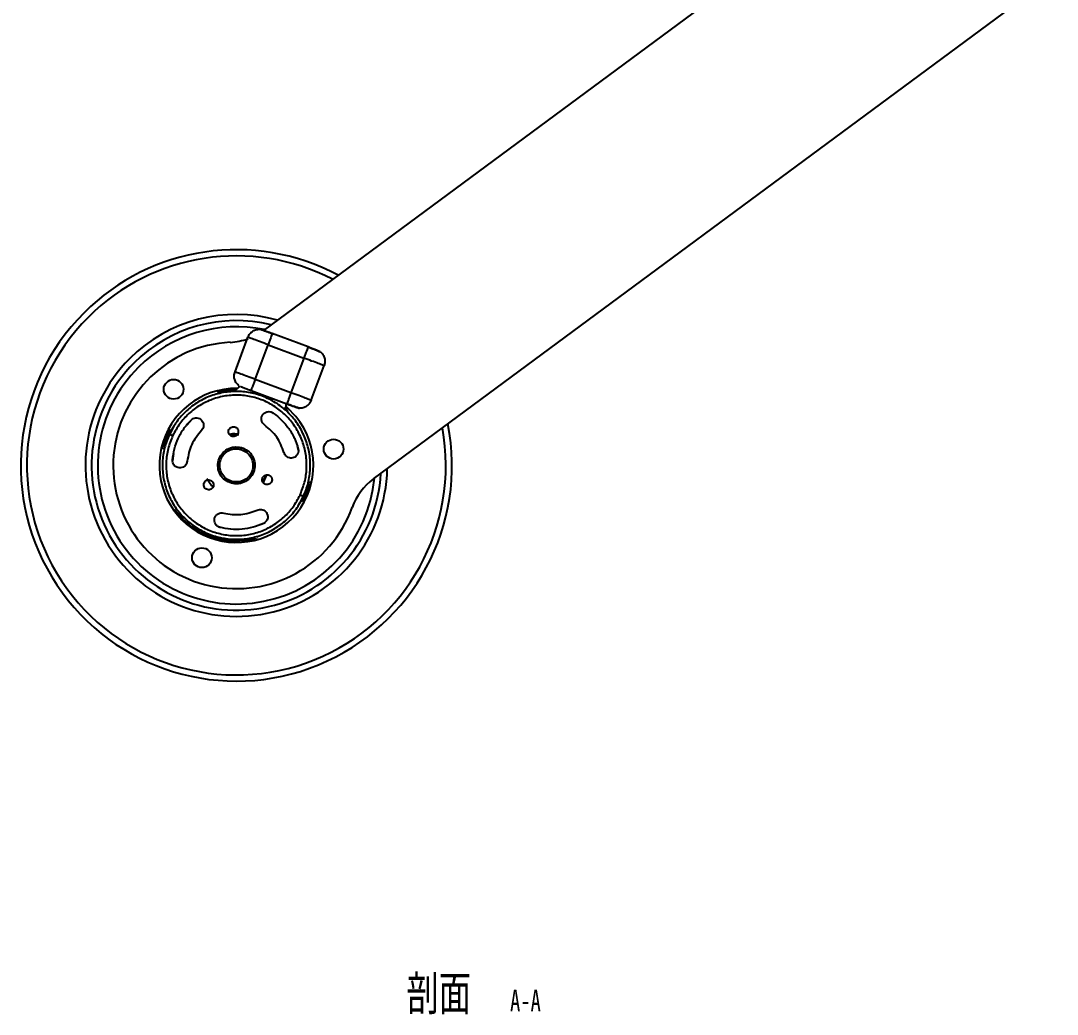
# Model space of a CAD drawing. Header units: millimetres. Extents: x -1 to 366, y 0 to 340.
# Drawn here: x 179.4 to 347.6, y 0 to 161.2 of the extents above; entities that cross this region are included whole.
import ezdxf

# ---------------------------------------------------------------- set-up
doc = ezdxf.new("R2010")
doc.units = ezdxf.units.MM
doc.styles.add('SLDTEXTSTYLE1', font='TXT', dxfattribs={"width": 0.75, "bigfont": 'bigfont'})
doc.styles.add('SLDTEXTSTYLE3', font='TXT', dxfattribs={"width": 0.7})

msp = doc.modelspace()

# ---------------------------------------------------------------- linework, layer by layer
at = {"color": 7, "linetype": 'Continuous', "lineweight": 25}
for p, q in [((329.8, 193.04), (218.81, 110.98)), ((236.64, 86.86), (347.63, 168.91)), ((214.17, 104.25), (216.27, 109.87)), ((220.22, 110.45), (220.19, 110.47)), ((220.19, 110.47), (220.22, 110.46)), ((226.03, 108.28), (220.22, 110.45)), ((217.44, 103.02), (219.55, 108.64)), ((219.55, 108.64), (225.35, 106.47)), ((226.17, 108.23), (226.03, 108.28)), ((226.03, 108.28), (226.17, 108.23)), ((225.35, 106.47), (223.25, 100.85)), ((228.04, 107.48), (228.04, 107.48)), ((226.53, 99.63), (228.63, 105.25)), ((223.25, 100.85), (217.44, 103.02)), ((211.37, 100.99), (211.4, 100.89)), ((211.44, 101), (211.53, 101.03)), ((211.44, 101), (211.47, 100.91)), ((211.53, 101.03), (211.55, 100.93)), ((211.56, 101.03), (211.58, 100.94)), ((211.59, 100.94), (211.57, 101.03)), ((211.98, 101.12), (211.94, 101.12)), ((212.23, 101.17), (212.22, 101.17)), ((212.55, 101.22), (212.57, 101.23)), ((212.65, 101.24), (212.72, 101.25)), ((213.04, 101.29), (213.12, 101.3)), ((216.73, 101.23), (216.77, 101.22)), ((216.77, 101.22), (222.58, 99.04)), ((220.44, 97.51), (220.2, 97.65)), ((222.49, 98.32), (222.24, 98.53)), ((222.48, 98.33), (222.42, 98.25)), ((222.51, 98.31), (222.44, 98.23)), ((222.47, 98.48), (222.45, 99)), ((222.47, 98.48), (222.45, 99)), ((222.71, 98.99), (222.57, 99.04)), ((222.58, 99.04), (222.71, 98.99)), ((222.65, 98.04), (222.72, 98.11)), ((224.62, 98.33), (224.62, 98.33)), ((207.15, 96.5), (206.35, 95.6)), ((203.13, 93.21), (203.83, 94.66)), ((203.18, 93.19), (204.16, 95.23)), ((208.97, 95.06), (208.73, 94.71)), ((202.96, 92.56), (203.13, 93.21)), ((203.18, 93.19), (203.13, 93.21)), ((204.05, 93.87), (203.51, 94.12)), ((204.21, 91), (204.04, 89.81)), ((215.12, 91.66), (215.2, 91.95)), ((224.46, 91.46), (224.29, 92.11)), ((206.42, 89.75), (206.31, 89.35)), ((219.29, 87.52), (218.73, 86.29)), ((219.29, 87.52), (218.73, 86.29)), ((209.93, 86.45), (209.61, 86.89)), ((213.58, 86.17), (213.66, 86.46)), ((225.6, 84.93), (224.62, 82.89)), ((225.27, 84), (224.73, 84.25)), ((225.65, 84.92), (224.95, 83.46)), ((225.65, 84.92), (225.6, 84.93)), ((225.84, 85.65), (225.65, 84.92)), ((204.44, 81.83), (204.53, 81.89)), ((204.8, 81.36), (204.81, 81.34)), ((204.83, 81.32), (204.91, 81.39)), ((204.85, 81.29), (204.92, 81.22)), ((205.21, 80.88), (205.42, 80.65)), ((205.23, 80.86), (205.3, 80.92)), ((205.42, 80.65), (205.49, 80.71)), ((205.89, 80.17), (205.96, 80.24)), ((206.24, 79.86), (206.28, 79.82)), ((206.33, 79.78), (206.6, 79.55)), ((206.33, 79.77), (206.65, 79.51)), ((206.39, 79.72), (206.45, 79.8)), ((206.53, 79.61), (206.64, 79.51)), ((206.6, 79.55), (206.66, 79.62)), ((211.56, 79.09), (211.83, 78.99)), ((218.32, 79.47), (219.04, 79.82)), ((207.41, 79.06), (207.35, 78.98)), ((207.35, 78.98), (207.47, 78.89)), ((207.53, 78.97), (207.47, 78.89)), ((207.47, 78.89), (207.62, 78.79)), ((207.62, 78.79), (207.68, 78.87)), ((207.64, 78.78), (207.73, 78.72)), ((207.76, 78.82), (207.71, 78.74)), ((207.71, 78.74), (207.73, 78.72)), ((207.78, 78.81), (207.73, 78.72)), ((207.85, 78.76), (207.8, 78.68)), ((207.98, 78.68), (207.93, 78.6)), ((207.93, 78.6), (208.11, 78.48)), ((208.17, 78.57), (208.11, 78.48)), ((208.11, 78.48), (208.42, 78.32)), ((208.18, 78.45), (208.5, 78.27)), ((209, 78.01), (209.19, 77.92)), ((209.45, 77.8), (209.48, 77.79)), ((209.48, 77.79), (209.51, 77.77)), ((209.76, 77.67), (209.81, 77.65)), ((210.61, 77.36), (210.5, 77.4)), ((210.88, 77.27), (210.92, 77.26)), ((210.92, 77.26), (210.93, 77.26)), ((210.93, 77.26), (210.93, 77.26)), ((210.97, 77.25), (211.01, 77.24)), ((211.01, 77.24), (211.05, 77.22)), ((211.28, 77.16), (211.34, 77.15)), ((211.77, 77.05), (211.79, 77.04)), ((211.84, 77.03), (211.9, 77.02)), ((211.92, 77.01), (211.94, 77.11)), ((211.95, 77.01), (212.02, 76.99)), ((212.07, 77.09), (212.05, 76.99)), ((212.1, 76.98), (212.12, 77.08)), ((212.25, 76.95), (212.26, 76.95)), ((212.81, 76.97), (212.79, 76.87)), ((213.62, 76.81), (213.46, 76.82)), ((213.47, 76.8), (213.48, 76.9)), ((213.53, 76.79), (213.54, 76.89)), ((213.62, 76.79), (213.62, 76.89)), ((213.62, 76.79), (213.63, 76.79)), ((213.64, 76.89), (213.63, 76.79)), ((213.65, 76.89), (213.65, 76.79)), ((213.65, 76.79), (215, 76.78)), ((214.56, 76.76), (214.06, 76.77)), ((214.79, 76.77), (214.98, 76.78)), ((214.99, 76.78), (214.99, 76.78)), ((215, 76.78), (215, 76.88)), ((215.25, 76.89), (215.25, 76.79)), ((215.25, 76.79), (215.45, 76.81)), ((215.45, 76.81), (215.44, 76.91)), ((215.65, 76.83), (215.45, 76.81)), ((215.65, 76.83), (215.64, 76.93)), ((216.35, 76.92), (215.65, 76.83)), ((216.34, 77.02), (216.35, 76.92)), ((216.35, 76.92), (216.4, 76.93)), ((216.4, 76.93), (216.39, 77.03)), ((217.11, 77.07), (216.4, 76.93)), ((216.43, 76.93), (216.53, 76.95)), ((216.53, 76.95), (216.66, 76.97)), ((216.8, 77), (216.97, 77.04)), ((217.11, 77.07), (217.09, 77.17)), ((217.3, 77.11), (217.11, 77.07)), ((217.28, 77.21), (217.3, 77.11)), ((217.3, 77.11), (217.49, 77.16)), ((217.42, 77.14), (217.46, 77.15)), ((217.49, 77.16), (217.47, 77.26)), ((217.72, 77.33), (217.75, 77.23))]:
    msp.add_line(p, q, dxfattribs=at)
at = {"color": 7, "linetype": 'Continuous', "lineweight": 25, "flags": 128}
msp.add_lwpolyline([(224.04, 97.01), (222.71, 98.39), (222.59, 98.5)], dxfattribs=at)
at = {"color": 7, "linetype": 'Continuous', "lineweight": 25}
for centre in [(204.21, 101.41), (230.17, 91.7), (208.79, 74.08)]:
    msp.add_circle(centre, 1.6, dxfattribs=at)
for centre, radius, start, end in [((214.39, 89.06), 35, 61.8528, 134.9485), ((214.39, 89.06), 34, 62.6548, 134.9485), ((214.39, 89.06), 35, 134.9485, 11.0989), ((214.39, 89.06), 34, 134.9485, 10.2969), ((214.39, 89.06), 24.5, 74.2279, 134.9485), ((214.39, 89.06), 23.5, 76.1409, 134.9485), ((214.39, 89.06), 22.5, 78.2862, 134.9485), ((212.86, 119.02), 10, 272.9185, 290.2697), ((214.39, 89.06), 20, 92.9185, 340.0332), ((214.39, 89.06), 24.5, 134.9485, 358.7239), ((214.39, 89.06), 23.5, 134.9485, 356.8108), ((214.39, 89.06), 22.5, 134.9485, 354.6655), ((214.39, 89.06), 12.5, 89.4839, 39.4991), ((242.59, 78.82), 10, 126.4759, 160.0332)]:
    msp.add_arc(centre, radius, start, end, dxfattribs=at)
for points in [[(216.27, 109.87), (216.36, 110.06), (216.55, 110.45), (217.05, 110.88), (217.65, 111.15), (218.08, 111.16), (218.3, 111.16)], [(219.55, 108.64), (219.12, 108.8), (218.26, 109.13), (217.17, 109.53), (216.41, 109.81), (216.32, 109.85), (216.27, 109.87)], [(220.22, 110.45), (220.19, 110.38), (220.14, 110.24), (219.98, 109.8), (219.77, 109.26), (219.62, 108.85), (219.55, 108.64)], [(226.03, 108.28), (226, 108.21), (225.95, 108.07), (225.79, 107.63), (225.58, 107.09), (225.43, 106.68), (225.35, 106.47)], [(228.63, 105.25), (228.58, 105.27), (228.48, 105.3), (227.73, 105.59), (226.64, 105.99), (225.78, 106.31), (225.35, 106.47)], [(228.04, 107.48), (228.19, 107.34), (228.48, 107.05), (228.72, 106.47), (228.8, 105.84), (228.69, 105.45), (228.63, 105.25)], [(214.85, 101.94), (214.69, 102.09), (214.37, 102.38), (214.09, 102.97), (214, 103.62), (214.11, 104.04), (214.17, 104.25)], [(217.44, 103.02), (217.01, 103.18), (216.15, 103.51), (215.07, 103.91), (214.31, 104.19), (214.21, 104.23), (214.17, 104.25)], [(217.44, 103.02), (217.37, 102.82), (217.21, 102.41), (217.01, 101.87), (216.85, 101.43), (216.79, 101.29), (216.77, 101.22)], [(225.27, 84), (225.56, 84.73), (226.14, 86.19), (226.45, 88.55), (226.33, 90.91), (225.73, 93.2), (224.71, 95.34), (223.29, 97.23), (221.52, 98.81), (219.48, 100.01), (217.25, 100.8), (214.91, 101.13), (212.54, 101), (210.25, 100.41), (208.11, 99.38), (206.23, 97.96), (204.62, 96.2), (203.88, 94.82), (203.51, 94.12)], [(224.73, 84.25), (225, 84.95), (225.56, 86.34), (225.85, 88.58), (225.73, 90.82), (225.17, 93), (224.19, 95.02), (222.84, 96.82), (221.17, 98.32), (219.23, 99.47), (217.11, 100.21), (214.88, 100.53), (212.63, 100.4), (210.46, 99.84), (208.43, 98.87), (206.64, 97.51), (205.11, 95.85), (204.41, 94.53), (204.05, 93.87)], [(223.25, 100.85), (223.18, 100.65), (223.02, 100.24), (222.82, 99.69), (222.66, 99.26), (222.6, 99.12), (222.58, 99.04)], [(226.53, 99.63), (226.48, 99.65), (226.38, 99.68), (225.62, 99.97), (224.54, 100.37), (223.68, 100.69), (223.25, 100.85)], [(226.53, 99.63), (226.44, 99.44), (226.26, 99.07), (225.8, 98.65), (225.23, 98.37), (224.82, 98.34), (224.62, 98.33)], [(218.97, 95.62), (218.85, 95.73), (218.62, 95.93), (218.45, 96.39), (218.46, 96.87), (218.65, 97.31), (219, 97.64), (219.44, 97.81), (219.93, 97.81), (220.21, 97.66), (220.35, 97.59)], [(220.35, 97.59), (220.83, 97.22), (221.78, 96.47), (222.94, 95.06), (223.87, 93.49), (224.25, 92.34), (224.43, 91.76)], [(223, 97.42), (222.87, 97.57), (222.61, 97.89), (222.52, 98.28), (222.47, 98.48)], [(223, 97.42), (222.87, 97.57), (222.61, 97.89), (222.52, 98.28), (222.47, 98.48)], [(204.03, 89.96), (204.11, 90.56), (204.28, 91.76), (204.92, 93.47), (205.81, 95.06), (206.62, 95.96), (207.03, 96.41)], [(207.03, 96.41), (207.14, 96.5), (207.36, 96.68), (207.77, 96.78), (208.19, 96.75), (208.58, 96.57), (208.88, 96.27), (209.06, 95.88), (209.1, 95.45), (209.01, 95.19), (208.97, 95.06)], [(203.58, 94.98), (203.57, 94.95), (203.55, 94.9), (203.41, 94.52), (203.2, 93.98), (203.04, 93.55), (202.96, 93.34)], [(208.73, 94.71), (208.12, 93.99), (206.92, 92.54), (206.59, 90.68), (206.42, 89.75)], [(214.63, 94.2), (214.58, 94.11), (214.47, 93.93), (214.19, 93.77), (213.87, 93.72), (213.56, 93.8), (213.3, 93.99), (213.14, 94.26), (213.08, 94.58), (213.15, 94.78), (213.18, 94.88)], [(213.18, 94.88), (213.24, 94.97), (213.35, 95.15), (213.63, 95.31), (213.94, 95.36), (214.25, 95.29), (214.51, 95.1), (214.68, 94.82), (214.73, 94.5), (214.66, 94.3), (214.63, 94.2)], [(222.12, 91.14), (221.79, 92.03), (221.14, 93.8), (219.69, 95.01), (218.97, 95.62)], [(202.96, 93.34), (202.88, 93.12), (202.72, 92.69), (202.52, 92.15), (202.38, 91.77), (202.36, 91.72), (202.35, 91.7)], [(203.51, 94.12), (203.22, 93.39), (202.64, 91.93), (202.33, 89.58), (202.45, 87.22), (203.05, 84.92), (204.07, 82.79), (205.49, 80.9), (207.26, 79.32), (209.3, 78.11), (211.53, 77.33), (213.87, 77), (216.24, 77.13), (218.53, 77.72), (220.67, 78.74), (222.55, 80.17), (224.16, 81.92), (224.9, 83.31), (225.27, 84)], [(204.05, 93.87), (203.78, 93.18), (203.23, 91.79), (202.93, 89.55), (203.05, 87.31), (203.61, 85.13), (204.59, 83.1), (205.94, 81.3), (207.61, 79.8), (209.55, 78.66), (211.67, 77.92), (213.9, 77.6), (216.15, 77.72), (218.32, 78.29), (220.35, 79.26), (222.14, 80.61), (223.67, 82.28), (224.37, 83.6), (224.73, 84.25)], [(213.58, 86.17), (213.22, 86.32), (212.48, 86.62), (211.71, 87.56), (211.33, 88.69), (211.43, 89.89), (211.97, 90.96), (212.88, 91.74), (214.03, 92.14), (214.81, 92.01), (215.2, 91.95)], [(213.66, 86.46), (213.33, 86.6), (212.68, 86.87), (211.98, 87.71), (211.64, 88.73), (211.72, 89.81), (212.21, 90.77), (213.03, 91.47), (214.06, 91.83), (214.77, 91.72), (215.12, 91.66)], [(215.2, 91.95), (215.56, 91.8), (216.3, 91.51), (217.07, 90.57), (217.45, 89.43), (217.35, 88.23), (216.81, 87.16), (215.9, 86.39), (214.75, 85.99), (213.97, 86.11), (213.58, 86.17)], [(215.12, 91.66), (215.45, 91.53), (216.1, 91.26), (216.8, 90.42), (217.14, 89.4), (217.06, 88.32), (216.57, 87.35), (215.75, 86.65), (214.72, 86.29), (214.01, 86.41), (213.66, 86.46)], [(224.36, 90.95), (224.3, 90.84), (224.18, 90.63), (223.88, 90.4), (223.54, 90.26), (223.17, 90.24), (222.81, 90.33), (222.49, 90.52), (222.24, 90.8), (222.16, 91.03), (222.12, 91.14)], [(224.43, 91.76), (224.46, 91.62), (224.51, 91.35), (224.41, 91.08), (224.36, 90.95)], [(206.31, 89.35), (206.24, 89.23), (206.1, 88.99), (205.74, 88.75), (205.33, 88.64), (204.91, 88.67), (204.52, 88.85), (204.22, 89.15), (204.04, 89.54), (204.03, 89.82), (204.03, 89.96)], [(218.65, 87.08), (218.71, 87.17), (218.82, 87.35), (219.1, 87.51), (219.41, 87.56), (219.72, 87.49), (219.98, 87.3), (220.15, 87.03), (220.2, 86.71), (220.14, 86.51), (220.1, 86.41)], [(210.61, 85.57), (210.56, 85.48), (210.45, 85.3), (210.17, 85.13), (209.85, 85.08), (209.54, 85.16), (209.28, 85.35), (209.12, 85.62), (209.06, 85.94), (209.13, 86.14), (209.16, 86.24)], [(209.16, 86.24), (209.22, 86.33), (209.33, 86.51), (209.61, 86.67), (209.92, 86.72), (210.23, 86.65), (210.49, 86.46), (210.66, 86.19), (210.71, 85.87), (210.65, 85.67), (210.61, 85.57)], [(220.1, 86.41), (220.05, 86.32), (219.94, 86.14), (219.66, 85.97), (219.34, 85.92), (219.03, 86), (218.77, 86.19), (218.61, 86.46), (218.55, 86.78), (218.62, 86.98), (218.65, 87.08)], [(225.82, 84.79), (225.9, 85.01), (226.06, 85.43), (226.26, 85.98), (226.4, 86.36), (226.42, 86.41), (226.43, 86.43)], [(225.2, 83.15), (225.21, 83.18), (225.23, 83.23), (225.37, 83.6), (225.58, 84.15), (225.74, 84.58), (225.82, 84.79)], [(211.71, 79.02), (211.56, 79.07), (211.27, 79.19), (210.95, 79.56), (210.8, 80.01), (210.83, 80.49), (211.04, 80.92), (211.4, 81.24), (211.86, 81.4), (212.17, 81.36), (212.33, 81.33)], [(212.33, 81.33), (213.26, 81.17), (215.12, 80.85), (216.89, 81.5), (217.78, 81.82)], [(217.78, 81.82), (217.89, 81.86), (218.12, 81.94), (218.5, 81.93), (218.85, 81.81), (219.15, 81.59), (219.37, 81.29), (219.48, 80.94), (219.5, 80.57), (219.42, 80.34), (219.37, 80.22)], [(218.79, 79.64), (218.23, 79.41), (217.11, 78.96), (215.31, 78.66), (213.49, 78.63), (212.3, 78.89), (211.71, 79.02)], [(219.37, 80.22), (219.3, 80.1), (219.16, 79.86), (218.92, 79.71), (218.79, 79.64)], [(208.48, 78.25), (208.5, 78.24), (208.55, 78.22), (208.93, 78.08), (209.47, 77.88), (209.9, 77.72), (210.12, 77.64)], [(210.12, 77.64), (210.33, 77.56), (210.76, 77.39), (211.3, 77.19), (211.68, 77.05), (211.73, 77.03), (211.76, 77.02)]]:
    msp.add_open_spline(points, degree=3, dxfattribs=at)
for points, knots in [([(220.19, 110.47), (220.04, 110.52), (219.76, 110.62), (219.3, 110.79), (218.9, 110.94), (218.6, 111.05), (218.36, 111.14), (218.32, 111.15), (218.3, 111.16)], [0, 0, 0, 0, 0.147042, 0.279731, 0.500428, 0.628904, 0.755239, 1, 1, 1, 1]), ([(218.3, 111.16), (218.32, 111.15), (218.36, 111.14), (218.6, 111.05), (218.88, 110.95), (219.25, 110.81), (219.71, 110.64), (220.02, 110.53), (220.19, 110.47)], [0, 0, 0, 0, 0.2400005, 0.3675091, 0.4995351, 0.6890502, 0.8296194, 1, 1, 1, 1]), ([(228.04, 107.48), (228.01, 107.49), (227.97, 107.51), (227.74, 107.6), (227.45, 107.72), (227.06, 107.87), (226.6, 108.06), (226.32, 108.17), (226.17, 108.23)], [0, 0, 0, 0, 0.243311, 0.370145, 0.499641, 0.712322, 0.847331, 1, 1, 1, 1]), ([(226.17, 108.23), (226.32, 108.17), (226.61, 108.06), (227.07, 107.87), (227.45, 107.72), (227.74, 107.6), (227.97, 107.51), (228.01, 107.49), (228.04, 107.48)], [0, 0, 0, 0, 0.158252, 0.295227, 0.500383, 0.630724, 0.757841, 1, 1, 1, 1]), ([(214.26, 101.36), (214.05, 101.35), (213.57, 101.35), (212.8, 101.27), (212.24, 101.18), (211.89, 101.11), (211.64, 101.05), (211.6, 101.04), (211.57, 101.03)], [0, 0, 0, 0, 0.1685688, 0.3769728, 0.5848002, 0.692147, 0.7931516, 1, 1, 1, 1]), ([(211.59, 101.04), (211.6, 101.04), (211.62, 101.05), (211.64, 101.05), (211.65, 101.05), (211.66, 101.06), (211.66, 101.06), (211.66, 101.06)], [0, 0, 0, 0, 0.292688, 0.502391, 0.608765, 0.722175, 1, 1, 1, 1]), ([(212.35, 101.19), (212.35, 101.19), (212.35, 101.19), (212.36, 101.19), (212.37, 101.2), (212.39, 101.2), (212.41, 101.2), (212.42, 101.2)], [0, 0, 0, 0, 0.243292, 0.353477, 0.463154, 0.702737, 1, 1, 1, 1]), ([(214.87, 101.93), (214.85, 101.9), (214.74, 101.69), (214.42, 101.4), (213.93, 101.11), (213.56, 101.05), (213.37, 101.02)], [0, 0, 0, 0, 0.072792, 0.381861, 0.690931, 1, 1, 1, 1]), ([(214.87, 101.93), (214.85, 101.9), (214.74, 101.69), (214.42, 101.4), (213.93, 101.11), (213.56, 101.05), (213.37, 101.02)], [0, 0, 0, 0, 0.072792, 0.381861, 0.690931, 1, 1, 1, 1]), ([(213.74, 101.35), (213.82, 101.35), (213.94, 101.36), (214.07, 101.36), (214.17, 101.36), (214.23, 101.36), (214.24, 101.36), (214.24, 101.36)], [0, 0, 0, 0, 0.250412, 0.375461, 0.501029, 0.750048, 1, 1, 1, 1]), ([(215.07, 101.86), (215.1, 101.85), (215.18, 101.82), (215.45, 101.71), (215.84, 101.57), (216.31, 101.39), (216.59, 101.28), (216.73, 101.23)], [0, 0, 0, 0, 0.091397, 0.27703, 0.595847, 0.787549, 1, 1, 1, 1]), ([(222.71, 98.99), (222.87, 98.94), (223.15, 98.84), (223.62, 98.67), (224.02, 98.54), (224.31, 98.43), (224.55, 98.35), (224.59, 98.34), (224.62, 98.33)], [0, 0, 0, 0, 0.152667, 0.287678, 0.500381, 0.629865, 0.756691, 1, 1, 1, 1]), ([(224.62, 98.33), (224.59, 98.34), (224.55, 98.35), (224.31, 98.43), (224.02, 98.53), (223.63, 98.67), (223.16, 98.83), (222.87, 98.94), (222.71, 98.99)], [0, 0, 0, 0, 0.2421577, 0.3692797, 0.4996301, 0.7047694, 0.841743, 1, 1, 1, 1]), ([(213.26, 94.09), (213.35, 94.13), (213.83, 94.33), (214.36, 94.23), (214.79, 94.15)], [0, 0, 0, 0, 0.186603, 1, 1, 1, 1]), ([(213.26, 94.09), (213.35, 94.13), (213.83, 94.33), (214.36, 94.23), (214.79, 94.15)], [0, 0, 0, 0, 0.186603, 1, 1, 1, 1]), ([(214.81, 94.01), (214.61, 94.06), (214.14, 94.18), (213.68, 94.02), (213.42, 93.92)], [0, 0, 0, 0, 0.4270545, 1, 1, 1, 1]), ([(218.62, 86.49), (218.84, 86.74), (219.1, 87.05), (219.15, 87.43), (219.15, 87.5)], [0, 0, 0, 0, 0.81766, 1, 1, 1, 1]), ([(210.76, 85.48), (210.45, 85.73), (210.04, 86.06), (209.88, 86.56), (209.84, 86.69)], [0, 0, 0, 0, 0.734609, 1, 1, 1, 1]), ([(210.76, 85.48), (210.45, 85.73), (210.04, 86.06), (209.88, 86.56), (209.84, 86.69)], [0, 0, 0, 0, 0.734609, 1, 1, 1, 1]), ([(204.83, 81.32), (204.78, 81.39), (204.68, 81.52), (204.57, 81.66), (204.5, 81.74), (204.46, 81.81), (204.45, 81.82), (204.44, 81.83)], [0, 0, 0, 0, 0.25079, 0.500848, 0.629444, 0.75134, 1, 1, 1, 1]), ([(205.23, 80.86), (205.22, 80.86), (205.21, 80.87), (205.13, 80.96), (205.05, 81.06), (204.96, 81.17), (204.88, 81.26), (204.83, 81.32)], [0, 0, 0, 0, 0.24882, 0.498079, 0.625449, 0.74929, 1, 1, 1, 1]), ([(205, 81.12), (205, 81.12), (205, 81.11), (205.01, 81.11), (205.02, 81.1), (205.02, 81.09), (205.03, 81.09)], [0, 0, 0, 0, 0.262065, 0.505273, 0.745713, 1, 1, 1, 1]), ([(205.89, 80.17), (205.83, 80.23), (205.74, 80.32), (205.63, 80.43), (205.56, 80.51), (205.5, 80.57), (205.44, 80.63), (205.43, 80.64), (205.42, 80.65)], [0, 0, 0, 0, 0.25058, 0.37537, 0.501473, 0.62901, 0.751678, 1, 1, 1, 1]), ([(205.55, 80.51), (205.55, 80.52), (205.53, 80.53), (205.53, 80.53), (205.53, 80.53)], [0, 0, 0, 0, 0.143302, 1, 1, 1, 1]), ([(205.57, 80.49), (205.57, 80.49), (205.55, 80.51), (205.55, 80.51), (205.55, 80.51)], [0, 0, 0, 0, 0.323589, 1, 1, 1, 1]), ([(205.71, 80.35), (205.71, 80.35), (205.69, 80.36), (205.68, 80.38), (205.66, 80.4), (205.66, 80.4), (205.66, 80.4)], [0, 0, 0, 0, 0.036598, 0.354203, 0.657327, 1, 1, 1, 1]), ([(206.39, 79.72), (206.37, 79.74), (206.34, 79.76), (206.25, 79.84), (206.15, 79.93), (206.04, 80.03), (205.95, 80.11), (205.89, 80.17)], [0, 0, 0, 0, 0.255533, 0.501681, 0.62378, 0.748014, 1, 1, 1, 1]), ([(207.35, 78.98), (207.18, 79.1), (206.96, 79.26), (206.74, 79.43), (206.66, 79.5), (206.61, 79.54), (206.6, 79.54), (206.6, 79.55)], [0, 0, 0, 0, 0.501289, 0.626366, 0.751201, 0.867857, 1, 1, 1, 1]), ([(207.73, 78.72), (207.74, 78.72), (207.76, 78.71), (207.79, 78.69), (207.8, 78.68)], [0, 0, 0, 0, 0.493581, 1, 1, 1, 1]), ([(207.8, 78.68), (207.82, 78.67), (207.86, 78.64), (207.9, 78.61), (207.93, 78.6)], [0, 0, 0, 0, 0.471165, 1, 1, 1, 1]), ([(207.96, 78.58), (207.96, 78.58), (207.96, 78.58), (207.96, 78.58), (207.97, 78.57), (207.98, 78.56), (208.01, 78.55), (208.02, 78.54), (208.03, 78.53)], [0, 0, 0, 0, 0.132267, 0.251812, 0.360122, 0.457719, 0.693239, 1, 1, 1, 1]), ([(208.71, 78.15), (208.72, 78.15), (208.74, 78.14), (208.76, 78.13), (208.78, 78.12), (208.78, 78.12), (208.78, 78.12)], [0, 0, 0, 0, 0.250455, 0.492211, 0.738008, 1, 1, 1, 1]), ([(209.75, 77.67), (209.67, 77.7), (209.52, 77.77), (209.36, 77.84), (209.26, 77.88), (209.18, 77.92), (209.17, 77.92), (209.17, 77.93)], [0, 0, 0, 0, 0.25079, 0.500848, 0.629444, 0.75134, 1, 1, 1, 1]), ([(210.32, 77.46), (210.31, 77.46), (210.3, 77.46), (210.18, 77.5), (210.07, 77.55), (209.93, 77.6), (209.82, 77.64), (209.75, 77.67)], [0, 0, 0, 0, 0.2488196, 0.4980789, 0.6254485, 0.7492902, 1, 1, 1, 1]), ([(211.26, 77.17), (211.21, 77.18), (211.09, 77.21), (210.94, 77.26), (210.81, 77.3), (210.69, 77.33), (210.6, 77.36), (210.6, 77.36), (210.59, 77.36)], [0, 0, 0, 0, 0.1255834, 0.2487907, 0.3713442, 0.5011323, 0.7503244, 1, 1, 1, 1]), ([(212.79, 76.87), (212.74, 76.88), (212.62, 76.89), (212.46, 76.92), (212.33, 76.94), (212.2, 76.96), (212.11, 76.98), (212.11, 76.98), (212.1, 76.98)], [0, 0, 0, 0, 0.125583, 0.248791, 0.371344, 0.501132, 0.750324, 1, 1, 1, 1]), ([(212.27, 76.95), (212.27, 76.95), (212.25, 76.95), (212.25, 76.95), (212.25, 76.95)], [0, 0, 0, 0, 0.4920144, 1, 1, 1, 1]), ([(213.47, 76.8), (213.46, 76.8), (213.46, 76.8), (213.38, 76.8), (213.26, 76.82), (213.13, 76.83), (212.97, 76.85), (212.85, 76.86), (212.79, 76.87)], [0, 0, 0, 0, 0.249746, 0.499009, 0.629902, 0.749087, 0.874364, 1, 1, 1, 1]), ([(214.06, 76.77), (213.97, 76.77), (213.83, 76.78), (213.69, 76.78), (213.68, 76.78), (213.68, 76.78)], [0, 0, 0, 0, 0.501211, 0.750847, 1, 1, 1, 1]), ([(214.31, 76.76), (214.25, 76.76), (214.14, 76.77), (213.99, 76.77), (213.9, 76.77), (213.86, 76.77), (213.86, 76.77), (213.86, 76.77)], [0, 0, 0, 0, 0.250936, 0.501089, 0.750446, 0.868465, 1, 1, 1, 1]), ([(213.91, 76.77), (213.91, 76.77), (213.91, 76.77), (213.92, 76.77), (213.93, 76.77), (213.93, 76.77), (213.94, 76.77)], [0, 0, 0, 0, 0.2751834, 0.5214611, 0.7563917, 1, 1, 1, 1]), ([(213.94, 76.77), (213.94, 76.77), (213.96, 76.77), (213.98, 76.77), (213.99, 76.77)], [0, 0, 0, 0, 0.48294, 1, 1, 1, 1]), ([(215.01, 76.78), (215, 76.78), (214.99, 76.78), (214.99, 76.78), (214.99, 76.78)], [0, 0, 0, 0, 0.492013, 1, 1, 1, 1]), ([(215.82, 76.85), (215.89, 76.85), (215.98, 76.87), (216.09, 76.88), (216.16, 76.89), (216.22, 76.9), (216.24, 76.9), (216.25, 76.91)], [0, 0, 0, 0, 0.333272, 0.501535, 0.667224, 0.833885, 1, 1, 1, 1]), ([(216.66, 76.97), (216.66, 76.97), (216.66, 76.97), (216.67, 76.98), (216.68, 76.98), (216.69, 76.98), (216.7, 76.98)], [0, 0, 0, 0, 0.2620574, 0.5052633, 0.7457063, 1, 1, 1, 1]), ([(216.7, 76.98), (216.71, 76.98), (216.75, 76.99), (216.78, 77), (216.8, 77)], [0, 0, 0, 0, 0.448511, 1, 1, 1, 1])]:
    msp.add_open_spline(points, degree=3, knots=knots, dxfattribs=at)

# ---------------------------------------------------------------- texts
at = {"color": 7, "linetype": 'Continuous', "lineweight": 0, "attachment_point": 2}
for s, insert, char_height, style in [('剖面', (247.24, 6.35), 6.35, 'SLDTEXTSTYLE1'), ('A-A', (261.31, 3.96), 3.5, 'SLDTEXTSTYLE3')]:
    msp.add_mtext(s, dxfattribs=dict(at, insert=insert, char_height=char_height, style=style))

doc.saveas('drawing.dxf')
